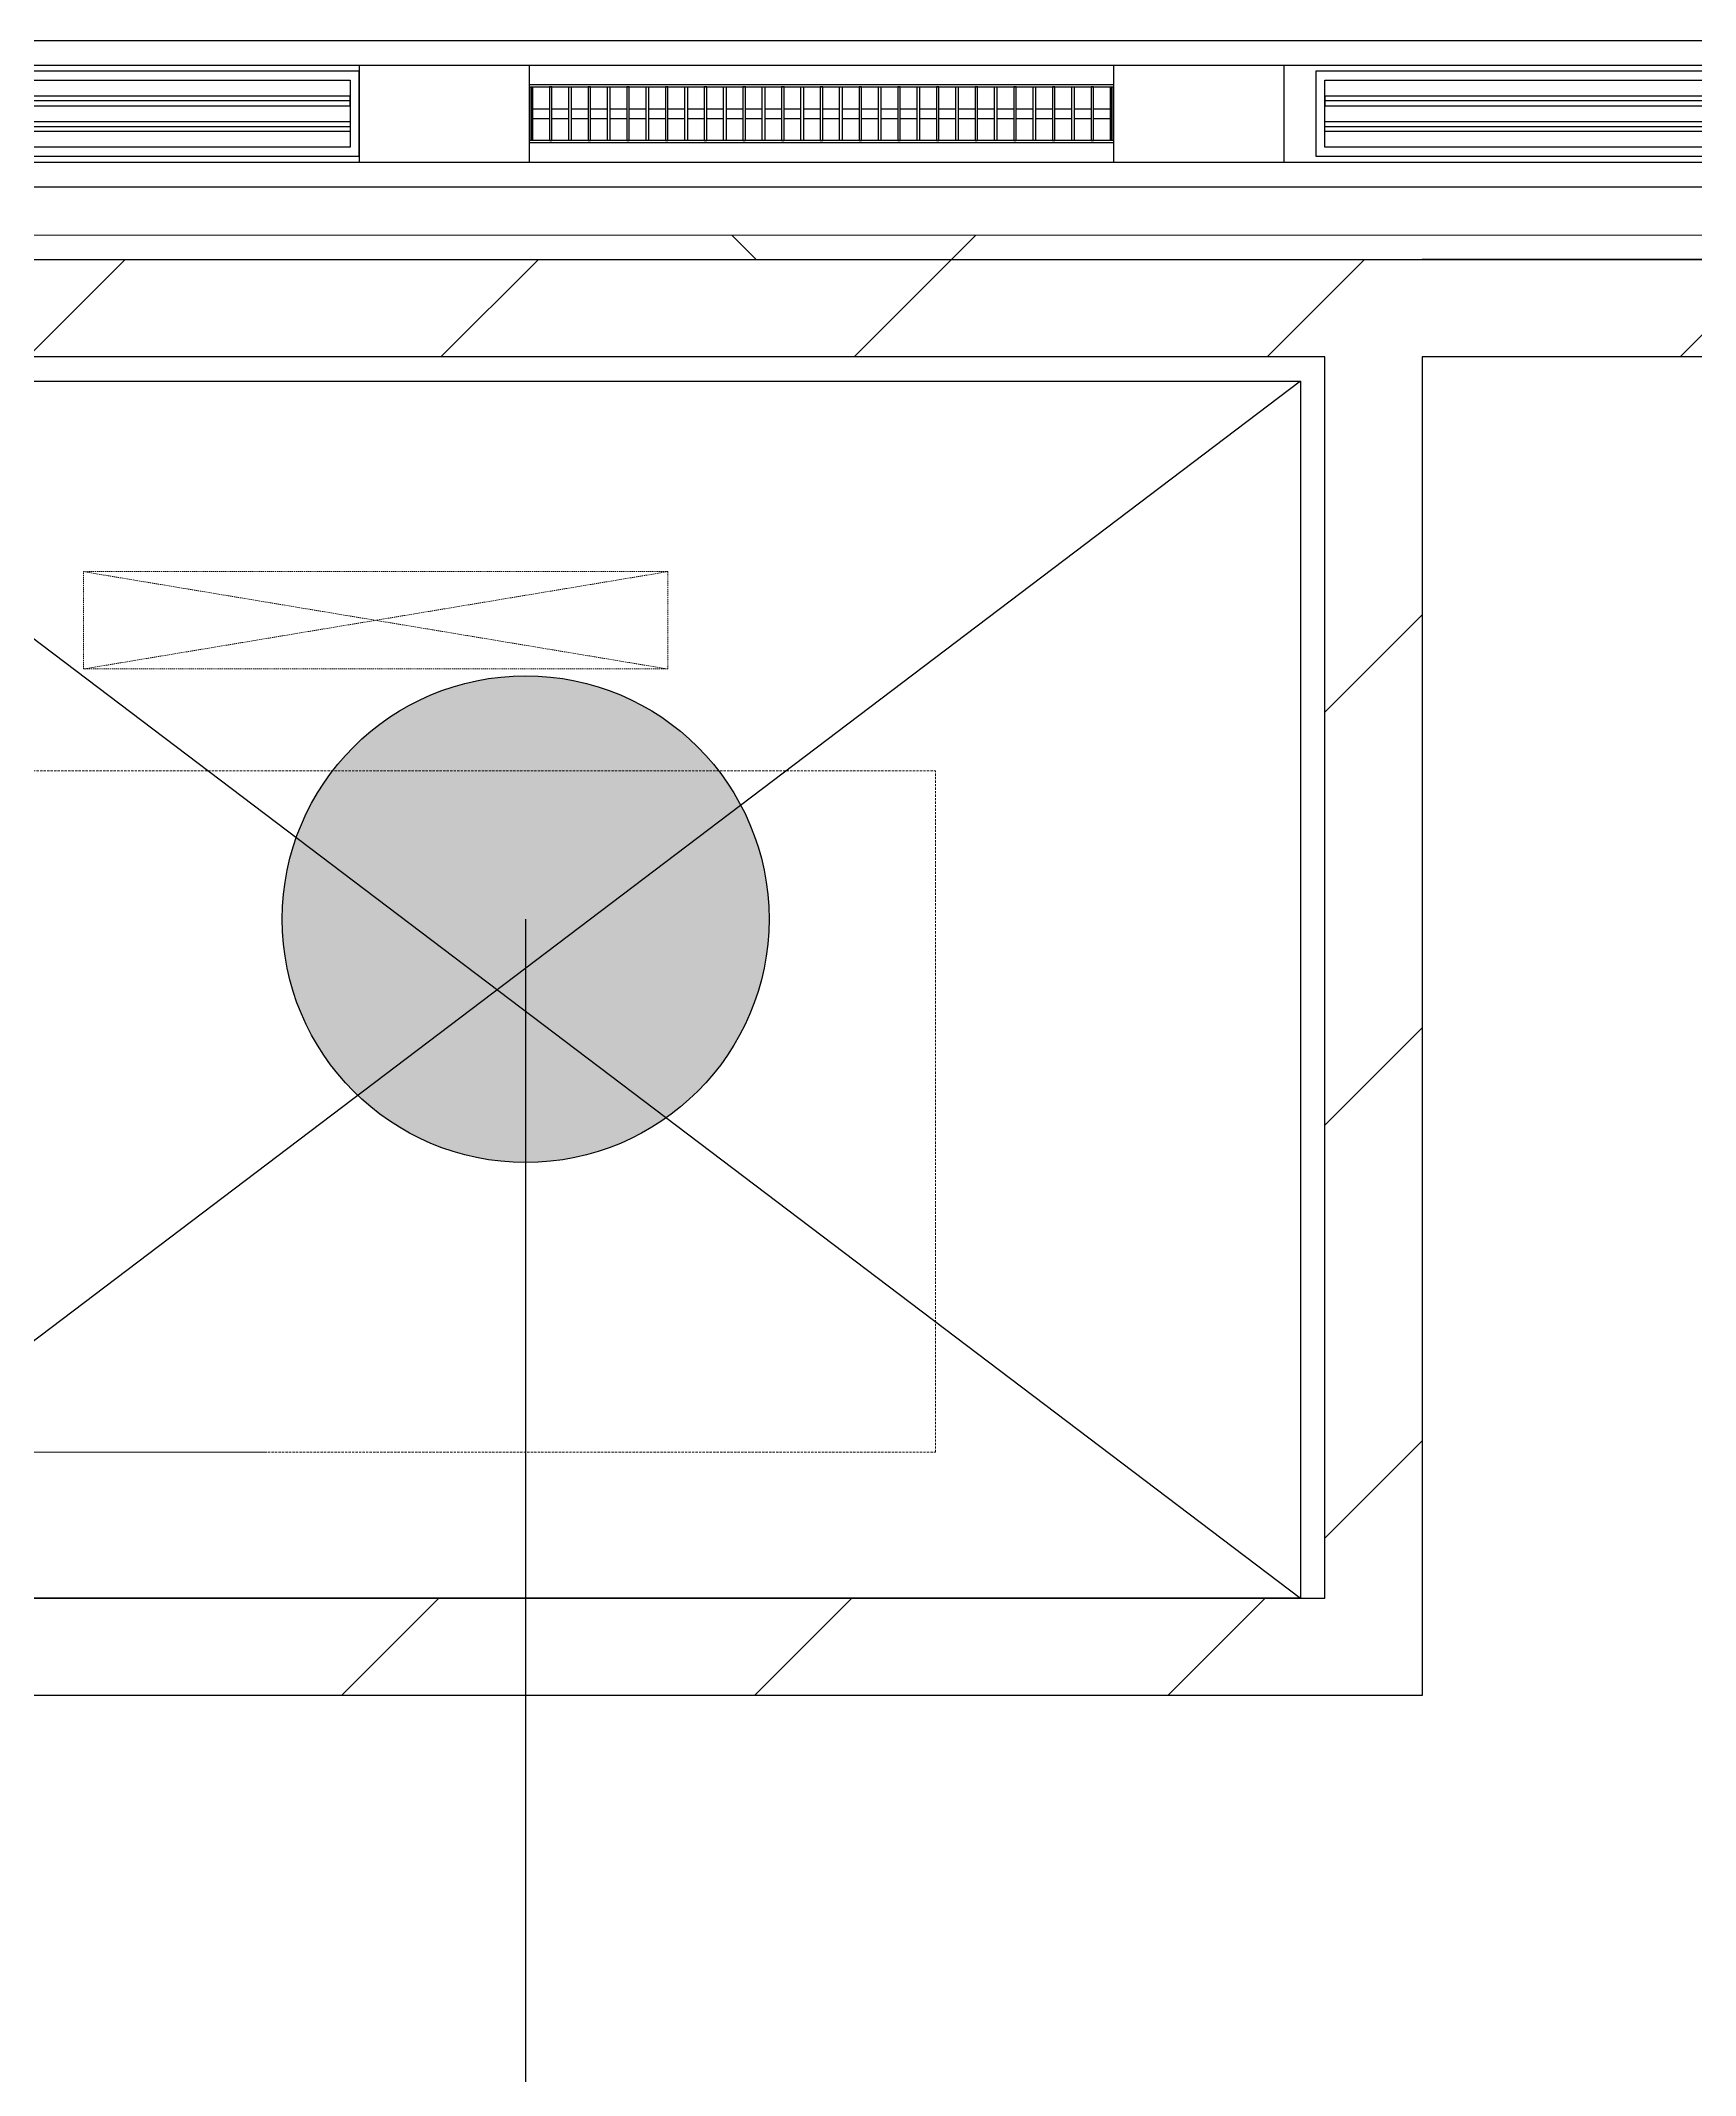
# Model space of a CAD drawing. Header units: millimetres. Extents: x -962357 to -591933, y -35273 to 59420.
# Drawn here: x -878833 to -875434, y -15195 to -11015 of the extents above; entities that cross this region are included whole.
import ezdxf
from ezdxf.enums import TextEntityAlignment as Align

# ---------------------------------------------------------------- set-up
doc = ezdxf.new("R2010")
doc.units = ezdxf.units.MM
for name, pattern in [('DPA_Hidden 500', [1.4, 0.8, -0.6]), ('Hidden', [7.2, 4.7, -2.5]), ('Overhead', [3.96875, 2.38125, -1.5875])]:
    doc.linetypes.add(name, pattern=pattern)
for name, color, linetype in [('000 - WIPEOUT', 250, 'Continuous'), ('001 - ASCESSORIES', 251, 'Continuous'), ('A04_TUBE SERIES', 2, 'Continuous'), ('A11_ALU.SOLID SHEET', 2, 'Continuous')]:
    doc.layers.add(name, color=color, linetype=linetype)
for name, color, linetype, lineweight in [('008 - LIGHTING', 1, 'Continuous', 9), ('_ _ A-DETL-OPENING', 1, 'Continuous', 25), ('A-DETL-GENF-HDLN', 2, 'Overhead', 9), ('A-GENM', 1, 'Continuous', 9), ('A-GENM-HDLN', 2, 'DPA_Hidden 500', 9), ('A-GLAZ-CURT', 2, 'Continuous', 9), ('A-ROOM-IDEN', 3, 'Continuous', 25), ('A-WALL', 5, 'Continuous', 9), ('A-WALL-FNSH', 2, 'Continuous', 9), ('A-WALL-PATT', 1, 'Continuous', 9)]:
    doc.layers.add(name, color=color, linetype=linetype, lineweight=lineweight)
pattern_1 = [(45, (2.4, 1), (-424.26407, 424.26407), [])]

# ---------------------------------------------------------------- blocks, each defined once
blk = doc.blocks.new('LIFT-OTIS - Lift - 1400x2300-For Station-11454546-4130-01 MULTI-PURPOSE LEVEL - REFLECTED CEILING PLAN')
at = {"layer": 'A-DETL-GENF-HDLN'}
for p, q in [((-1034, 2175), (-834, 2175)), ((-1034, 975), (-1034, 2175)), ((-1034, 2175), (-834, 975)), ((-1034, 975), (-834, 2175)), ((-834, 2175), (-834, 975)), ((-834, 975), (-1034, 975))]:
    blk.add_line(p, q, dxfattribs=at)
at = {"layer": 'A-GENM', "linetype": 'Hidden'}
for p, q in [((-625, 425), (-625, 2725)), ((775, 2725), (-625, 2725)), ((775, 425), (775, 2725)), ((-625, 425), (775, 425)), ((-1090, 360.3), (-440, 360.3)), ((-1090, 190.3), (-1090, 360.3)), ((790, 360.3), (690, 360.3)), ((790, 190.3), (790, 360.3)), ((-440, 290.3), (-440, 330.3)), ((-440, 330.3), (125, 330.3)), ((690, 330.3), (125, 330.3)), ((690, 290.3), (690, 330.3)), ((125, 290.3), (-440, 290.3)), ((-440, 220), (-440, 260.3)), ((-440, 260.3), (125, 260.3)), ((125, 290.3), (690, 290.3)), ((125, 260.3), (690, 260.3)), ((690, 260.3), (690, 220)), ((125, 220), (-440, 220)), ((690, 220), (125, 220)), ((-440, 190.3), (-1090, 190.3)), ((690, 190.3), (790, 190.3))]:
    blk.add_line(p, q, dxfattribs=at)
at = {"layer": 'A-GENM'}
for p, q in [((125, 330.3), (125, 290.3)), ((125, 260.3), (125, 220)), ((125, 220), (125, 260.3))]:
    blk.add_line(p, q, dxfattribs=at)
at = {"layer": 'A-GENM-HDLN'}
blk.add_line((775, 425), (775, 1350), dxfattribs=at)
blk = doc.blocks.new('PPLS-PP19_Custom Tile Pattern - Custom Tile Pattern-V70-4130-01 MULTI-PURPOSE LEVEL - REFLECTED CEILING PLAN')
at = {"layer": 'A-GLAZ-CURT'}
for p, q in [((-300, 0), (300, 0)), ((300, 0), (-300, 0)), ((-134.2, 0), (-140, 0)), ((230.1, 0), (300, 0)), ((-300, -50), (300, -50)), ((300, -50), (-300, -50))]:
    blk.add_line(p, q, dxfattribs=at)
at = {"layer": 'A-GLAZ-CURT', "flags": 128}
for points in [[(-300, 0), (-291.6, 0), (-283.3, 0), (-275.2, 0), (-267.3, 0), (-259.5, 0), (-251.8, 0), (-244.2, 0), (-236.7, 0), (-229.4, 0), (-222.1, 0), (-214.8, 0), (-207.7, 0), (-200.8, 0), (-194, 0), (-187.5, 0), (-181.4, 0)], [(-190.4, 0), (-196.4, 0), (-202.6, 0), (-209, 0), (-215.7, 0), (-222.6, 0), (-229.7, 0), (-237, 0), (-244.4, 0), (-252, 0), (-259.7, 0), (-267.5, 0), (-275.5, 0), (-283.6, 0), (-291.7, 0), (-300, 0)], [(-149.4, 0), (-141.8, 0), (-132.8, 0), (-126.1, 0)]]:
    blk.add_lwpolyline(points, dxfattribs=at)
at = {"layer": 'A-GLAZ-CURT'}
for points, knots in [([(-300, 0), (-284.7, 0), (-236.6, 0), (-176.1, 0), (-138.3, 0), (-124.9, 0)], [-5323.127839, -5323.127839, -5323.127839, -5323.127839, -4502.809032, -2700.551212, -1108.984966, -1108.984966, -1108.984966, -1108.984966]), ([(-159.2, 0), (-159.6, 0), (-163.4, 0), (-174, 0), (-185.6, 0), (-209.8, 0), (-232, 0), (-248.9, 0), (-253.5, 0), (-253.7, 0)], [-2257.973564, -2257.973564, -2257.973564, -2257.973564, -2237.412286, -2029.680487, -1755.085331, -1400.429864, -858.079193, -543.655514, -531.287897, -531.287897, -531.287897, -531.287897]), ([(-143.3, 0), (-144.7, 0), (-149.9, 0), (-162, 0), (-177.9, 0), (-199.5, 0), (-215.4, 0), (-225.5, 0), (-226.7, 0)], [-2390.191866, -2390.191866, -2390.191866, -2390.191866, -2308.929706, -2113.765672, -1763.376603, -1422.553702, -978.033455, -910.549282, -910.549282, -910.549282, -910.549282]), ([(-128, 0), (-130.6, 0), (-136.8, 0), (-144.4, 0), (-147.1, 0)], [-5691.037617, -5691.037617, -5691.037617, -5691.037617, -5508.838257, -5319.88299, -5319.88299, -5319.88299, -5319.88299]), ([(-65.9, 0), (-70.5, 0), (-83.9, 0), (-110.9, 0), (-128.7, 0), (-142.4, 0), (-143.6, 0)], [-7788.403577, -7788.403577, -7788.403577, -7788.403577, -7508.296369, -7004.680444, -6449.282163, -6393.465623, -6393.465623, -6393.465623, -6393.465623]), ([(-118.2, 0), (-119.4, 0), (-122.1, 0), (-125.4, 0), (-127, 0), (-127.4, 0)], [-164.249813, -164.249813, -164.249813, -164.249813, -98.539552, -24.539552, 0, 0, 0, 0]), ([(-126.5, 0), (-122.4, 0), (-108.7, 0), (-90.8, 0), (-77.2, 0), (-72.3, 0)], [-5231.017328, -5231.017328, -5231.017328, -5231.017328, -4994.692869, -4542.524482, -4234.633075, -4234.633075, -4234.633075, -4234.633075]), ([(-125.7, 0), (-125.3, 0), (-120.4, 0), (-107.3, 0), (-90.4, 0), (-75.3, 0), (-68.4, 0), (-65.1, 0), (-63.6, 0)], [-4082.700899, -4082.700899, -4082.700899, -4082.700899, -4054.690705, -3793.097032, -3402.597032, -3144.956779, -3050.982048, -2969.237017, -2969.237017, -2969.237017, -2969.237017]), ([(-114.9, 0), (-108, 0), (-98.7, 0), (-91.2, 0), (-90.5, 0)], [-6773.888853, -6773.888853, -6773.888853, -6773.888853, -6236.997189, -6184.855039, -6184.855039, -6184.855039, -6184.855039]), ([(-58.7, 0), (-59.6, 0), (-65.7, 0), (-81.2, 0), (-99.4, 0), (-111.4, 0), (-113.3, 0)], [-1113.463882, -1113.463882, -1113.463882, -1113.463882, -1060.00838, -740.068933, -229.489605, -123.718209, -123.718209, -123.718209, -123.718209]), ([(-39.2, 0), (-39.7, 0), (-45.3, 0), (-56.2, 0), (-75.6, 0), (-92, 0), (-103.2, 0), (-106.1, 0)], [-1826.829157, -1826.829157, -1826.829157, -1826.829157, -1792.521578, -1466.981642, -1208.454564, -789.402658, -608.943052, -608.943052, -608.943052, -608.943052]), ([(-96.4, 0), (-96.2, 0), (-90.9, 0), (-71.3, 0), (-42.5, 0), (-15.2, 0), (-3.8, 0), (-1, 0)], [-5115.12164, -5115.12164, -5115.12164, -5115.12164, -5103.229623, -4799.173296, -4065.652676, -3589.737505, -3410.081093, -3410.081093, -3410.081093, -3410.081093]), ([(-67.9, 0), (-73, 0), (-81.1, 0), (-89.2, 0), (-91.8, 0)], [-2627.997013, -2627.997013, -2627.997013, -2627.997013, -2193.204658, -1970.99776, -1970.99776, -1970.99776, -1970.99776]), ([(-79.5, 0), (-79.3, 0), (-74.9, 0), (-70.9, 0), (-67.4, 0)], [-1286.743147, -1286.743147, -1286.743147, -1286.743147, -1274.333717, -1073.56893, -1073.56893, -1073.56893, -1073.56893]), ([(-29, 0), (-34, 0), (-43.7, 0), (-55.8, 0), (-63.3, 0), (-65.5, 0)], [-2680.714891, -2680.714891, -2680.714891, -2680.714891, -2413.671296, -2161.752162, -2037.343317, -2037.343317, -2037.343317, -2037.343317]), ([(31.2, 0), (26, 0), (12, 0), (-16.9, 0), (-42.2, 0), (-56.4, 0), (-58.5, 0)], [-4496.803627, -4496.803627, -4496.803627, -4496.803627, -4222.080604, -3745.412743, -2981.410125, -2831.320802, -2831.320802, -2831.320802, -2831.320802]), ([(-49.8, 0), (-48.2, 0), (-45.4, 0), (-42.6, 0), (-41.8, 0)], [-4417.7536, -4417.7536, -4417.7536, -4417.7536, -4321.566175, -4270.495146, -4270.495146, -4270.495146, -4270.495146]), ([(71, 0), (70.7, 0), (65.3, 0), (53.5, 0), (37, 0), (24.1, 0), (12.8, 0), (-2.9, 0), (-20.6, 0), (-32.8, 0), (-42.4, 0), (-47, 0), (-47.8, 0)], [-2966.590051, -2966.590051, -2966.590051, -2966.590051, -2950.589685, -2634.532728, -2313.748533, -2106.613311, -1925.670641, -1617.263037, -1290.787923, -1039.307308, -819.71621, -773.893057, -773.893057, -773.893057, -773.893057]), ([(-45.9, 0), (-43, 0), (-37.8, 0), (-33.6, 0), (-32.3, 0)], [-3487.344885, -3487.344885, -3487.344885, -3487.344885, -3315.260113, -3238.248822, -3238.248822, -3238.248822, -3238.248822]), ([(-31.3, 0), (-28.4, 0), (-17, 0), (8.8, 0), (43.4, 0), (68.5, 0), (77.9, 0), (79.3, 0)], [-6062.162279, -6062.162279, -6062.162279, -6062.162279, -5862.463379, -5340.621928, -4573.028122, -4094.177415, -3998.447461, -3998.447461, -3998.447461, -3998.447461]), ([(2.8, 0), (-4.7, 0), (-14.7, 0), (-28.9, 0), (-31.3, 0)], [-9880.810509, -9880.810509, -9880.810509, -9880.810509, -9424.652049, -9299.586361, -9299.586361, -9299.586361, -9299.586361]), ([(-29, 0), (-28.7, 0), (-27.4, 0), (-24.5, 0), (-22.6, 0)], [-166.548282, -166.548282, -166.548282, -166.548282, -102.06493, 0, 0, 0, 0]), ([(-22.6, 0), (-20.3, 0), (-17, 0), (-12.7, 0), (-10.9, 0), (-9.9, 0)], [-56468.192263, -56468.192263, -56468.192263, -56468.192263, -56344.022017, -56303.229861, -56238.992205, -56238.992205, -56238.992205, -56238.992205]), ([(-21.2, 0), (-19.4, 0), (-11.8, 0), (-1.3, 0), (4.5, 0)], [-2989.152759, -2989.152759, -2989.152759, -2989.152759, -2864.387349, -2490.960632, -2490.960632, -2490.960632, -2490.960632]), ([(0.5, 0), (-2.2, 0), (-6.9, 0), (-11, 0), (-12.4, 0)], [-2679.34943, -2679.34943, -2679.34943, -2679.34943, -2518.50168, -2435.772209, -2435.772209, -2435.772209, -2435.772209]), ([(-3.4, 0), (-0.6, 0), (14, 0), (42.8, 0), (88.7, 0), (120.6, 0), (138.3, 0), (138.5, 0)], [-439.821474, -439.821474, -439.821474, -439.821474, -429.606584, -390.253598, -346.313304, -291.370682, -290.5735, -290.5735, -290.5735, -290.5735]), ([(3.4, 0), (4.6, 0), (8, 0), (16, 0), (22.5, 0), (24.5, 0)], [-211.182196, -211.182196, -211.182196, -211.182196, -206.416616, -198.214427, -187.717507, -187.717507, -187.717507, -187.717507]), ([(103.1, 0), (101.1, 0), (86.3, 0), (63.3, 0), (37, 0), (25.3, 0), (20.9, 0)], [-375.435014, -375.435014, -375.435014, -375.435014, -369.147452, -330.153101, -307.516438, -289.397823, -289.397823, -289.397823, -289.397823]), ([(21.5, 0), (22, 0), (24.6, 0), (31, 0), (39, 0), (48.3, 0), (52.8, 0), (53.9, 0)], [-1992.768506, -1992.768506, -1992.768506, -1992.768506, -1956.422387, -1818.904206, -1645.594513, -1443.202566, -1370.028348, -1370.028348, -1370.028348, -1370.028348]), ([(136.4, 0), (121.7, 0), (86.9, 0), (51.2, 0), (31.2, 0)], [-106.750556, -106.750556, -106.750556, -106.750556, -59.610984, 0, 0, 0, 0]), ([(36.3, 0), (37.8, 0), (46.7, 0), (52.8, 0), (56.3, 0)], [-314.598523, -314.598523, -314.598523, -314.598523, -305.899624, -292.458861, -292.458861, -292.458861, -292.458861]), ([(100.3, 0), (90.4, 0), (75.2, 0), (57.8, 0), (46.5, 0), (41.8, 0), (38.2, 0), (37.3, 0)], [-395.777283, -395.777283, -395.777283, -395.777283, -357.622665, -341.267687, -334.000314, -326.15566, -321.97841, -321.97841, -321.97841, -321.97841]), ([(39, 0), (43.3, 0), (54.4, 0), (67.2, 0), (73, 0)], [-4639.627446, -4639.627446, -4639.627446, -4639.627446, -4353.683244, -3976.823525, -3976.823525, -3976.823525, -3976.823525]), ([(96.7, 0), (97, 0), (100.3, 0), (109, 0), (120.8, 0), (139.9, 0), (160.9, 0), (176.3, 0), (182.7, 0)], [-2253.533331, -2253.533331, -2253.533331, -2253.533331, -2233.599744, -2052.234781, -1843.028543, -1530.39897, -1095.004608, -662.803921, -662.803921, -662.803921, -662.803921]), ([(131.4, 0), (132.9, 0), (139.5, 0), (148, 0), (152.6, 0)], [-625.910216, -625.910216, -625.910216, -625.910216, -618.981161, -603.66234, -603.66234, -603.66234, -603.66234]), ([(162.8, 0), (165.4, 0), (168.7, 0), (170.7, 0), (170.7, 0)], [-111.264224, -111.264224, -111.264224, -111.264224, -56.742688, -55.632112, -55.632112, -55.632112, -55.632112]), ([(300, 0), (286.5, 0), (254.2, 0), (207.1, 0), (179.8, 0), (166.2, 0), (164.9, 0)], [-285.253232, -285.253232, -285.253232, -285.253232, -244.693688, -187.987675, -143.776725, -138.771843, -138.771843, -138.771843, -138.771843]), ([(171.5, 0), (176.5, 0), (188.6, 0), (194.3, 0), (195.7, 0)], [-7971.819559, -7971.819559, -7971.819559, -7971.819559, -7784.112253, -7707.76565, -7707.76565, -7707.76565, -7707.76565]), ([(185.8, 0), (186.9, 0), (192.6, 0), (208.8, 0), (219.4, 0), (230.1, 0)], [-46.257281, -46.257281, -46.257281, -46.257281, -41.623857, -24.459831, 0, 0, 0, 0]), ([(219.8, 0), (225.3, 0), (244.4, 0), (264.9, 0), (276, 0), (279, 0)], [-6915.603924, -6915.603924, -6915.603924, -6915.603924, -6582.165592, -6068.460911, -5859.388289, -5859.388289, -5859.388289, -5859.388289]), ([(286.1, 0), (286.6, 0), (288.3, 0), (293.6, 0), (297.8, 0), (300, 0)], [-4011.010929, -4011.010929, -4011.010929, -4011.010929, -3959.664717, -3862.421465, -3746.95702, -3746.95702, -3746.95702, -3746.95702])]:
    blk.add_open_spline(points, degree=3, knots=knots, dxfattribs=at)
for points in [[(-122.9, 0), (-125.3, 0), (-129.6, 0), (-133.8, 0)], [(-108.5, 0), (-104.3, 0), (-99.2, 0), (-91.5, 0)], [(67.8, 0), (71.7, 0), (75.7, 0), (79.6, 0)]]:
    blk.add_open_spline(points, degree=3, dxfattribs=at)
blk = doc.blocks.new('PPLS-PP19_Custom Tile Pattern - Custom Tile Pattern-V82-4130-01 MULTI-PURPOSE LEVEL - REFLECTED CEILING PLAN')
at = {"layer": 'A-GLAZ-CURT'}
for p, q in [((-300, 0), (300, 0)), ((300, 0), (-300, 0)), ((-134.2, 0), (-140, 0)), ((230.1, 0), (300, 0)), ((-300, -50), (300, -50)), ((300, -50), (-300, -50))]:
    blk.add_line(p, q, dxfattribs=at)
at = {"layer": 'A-GLAZ-CURT', "flags": 128}
for points in [[(-300, 0), (-291.6, 0), (-283.3, 0), (-275.2, 0), (-267.3, 0), (-259.5, 0), (-251.8, 0), (-244.2, 0), (-236.7, 0), (-229.4, 0), (-222.1, 0), (-214.8, 0), (-207.7, 0), (-200.8, 0), (-194, 0), (-187.5, 0), (-181.4, 0)], [(-190.4, 0), (-196.4, 0), (-202.6, 0), (-209, 0), (-215.7, 0), (-222.6, 0), (-229.7, 0), (-237, 0), (-244.4, 0), (-252, 0), (-259.7, 0), (-267.5, 0), (-275.5, 0), (-283.6, 0), (-291.7, 0), (-300, 0)], [(-149.4, 0), (-141.8, 0), (-132.8, 0), (-126.1, 0)]]:
    blk.add_lwpolyline(points, dxfattribs=at)
at = {"layer": 'A-GLAZ-CURT'}
for points, knots in [([(-300, 0), (-284.7, 0), (-236.6, 0), (-176.1, 0), (-138.3, 0), (-124.9, 0)], [-5323.127839, -5323.127839, -5323.127839, -5323.127839, -4502.809032, -2700.551212, -1108.984966, -1108.984966, -1108.984966, -1108.984966]), ([(-159.2, 0), (-159.6, 0), (-163.4, 0), (-174, 0), (-185.6, 0), (-209.8, 0), (-232, 0), (-248.9, 0), (-253.5, 0), (-253.7, 0)], [-2257.973564, -2257.973564, -2257.973564, -2257.973564, -2237.412286, -2029.680487, -1755.085331, -1400.429864, -858.079193, -543.655514, -531.287897, -531.287897, -531.287897, -531.287897]), ([(-143.3, 0), (-144.7, 0), (-149.9, 0), (-162, 0), (-177.9, 0), (-199.5, 0), (-215.4, 0), (-225.5, 0), (-226.7, 0)], [-2390.191866, -2390.191866, -2390.191866, -2390.191866, -2308.929706, -2113.765672, -1763.376603, -1422.553702, -978.033455, -910.549282, -910.549282, -910.549282, -910.549282]), ([(-128, 0), (-130.6, 0), (-136.8, 0), (-144.4, 0), (-147.1, 0)], [-5691.037617, -5691.037617, -5691.037617, -5691.037617, -5508.838257, -5319.88299, -5319.88299, -5319.88299, -5319.88299]), ([(-65.9, 0), (-70.5, 0), (-83.9, 0), (-110.9, 0), (-128.7, 0), (-142.4, 0), (-143.6, 0)], [-7788.403577, -7788.403577, -7788.403577, -7788.403577, -7508.296369, -7004.680444, -6449.282163, -6393.465623, -6393.465623, -6393.465623, -6393.465623]), ([(-118.2, 0), (-119.4, 0), (-122.1, 0), (-125.4, 0), (-127, 0), (-127.4, 0)], [-164.249813, -164.249813, -164.249813, -164.249813, -98.539552, -24.539552, 0, 0, 0, 0]), ([(-126.5, 0), (-122.4, 0), (-108.7, 0), (-90.8, 0), (-77.2, 0), (-72.3, 0)], [-5231.017328, -5231.017328, -5231.017328, -5231.017328, -4994.692869, -4542.524482, -4234.633075, -4234.633075, -4234.633075, -4234.633075]), ([(-125.7, 0), (-125.3, 0), (-120.4, 0), (-107.3, 0), (-90.4, 0), (-75.3, 0), (-68.4, 0), (-65.1, 0), (-63.6, 0)], [-4082.700899, -4082.700899, -4082.700899, -4082.700899, -4054.690705, -3793.097032, -3402.597032, -3144.956779, -3050.982048, -2969.237017, -2969.237017, -2969.237017, -2969.237017]), ([(-114.9, 0), (-108, 0), (-98.7, 0), (-91.2, 0), (-90.5, 0)], [-6773.888853, -6773.888853, -6773.888853, -6773.888853, -6236.997189, -6184.855039, -6184.855039, -6184.855039, -6184.855039]), ([(-58.7, 0), (-59.6, 0), (-65.7, 0), (-81.2, 0), (-99.4, 0), (-111.4, 0), (-113.3, 0)], [-1113.463882, -1113.463882, -1113.463882, -1113.463882, -1060.00838, -740.068933, -229.489605, -123.718209, -123.718209, -123.718209, -123.718209]), ([(-39.2, 0), (-39.7, 0), (-45.3, 0), (-56.2, 0), (-75.6, 0), (-92, 0), (-103.2, 0), (-106.1, 0)], [-1826.829157, -1826.829157, -1826.829157, -1826.829157, -1792.521578, -1466.981642, -1208.454564, -789.402658, -608.943052, -608.943052, -608.943052, -608.943052]), ([(-96.4, 0), (-96.2, 0), (-90.9, 0), (-71.3, 0), (-42.5, 0), (-15.2, 0), (-3.8, 0), (-1, 0)], [-5115.12164, -5115.12164, -5115.12164, -5115.12164, -5103.229623, -4799.173296, -4065.652676, -3589.737505, -3410.081093, -3410.081093, -3410.081093, -3410.081093]), ([(-67.9, 0), (-73, 0), (-81.1, 0), (-89.2, 0), (-91.8, 0)], [-2627.997013, -2627.997013, -2627.997013, -2627.997013, -2193.204658, -1970.99776, -1970.99776, -1970.99776, -1970.99776]), ([(-79.5, 0), (-79.3, 0), (-74.9, 0), (-70.9, 0), (-67.4, 0)], [-1286.743147, -1286.743147, -1286.743147, -1286.743147, -1274.333717, -1073.56893, -1073.56893, -1073.56893, -1073.56893]), ([(-29, 0), (-34, 0), (-43.7, 0), (-55.8, 0), (-63.3, 0), (-65.5, 0)], [-2680.714891, -2680.714891, -2680.714891, -2680.714891, -2413.671296, -2161.752162, -2037.343317, -2037.343317, -2037.343317, -2037.343317]), ([(31.2, 0), (26, 0), (12, 0), (-16.9, 0), (-42.2, 0), (-56.4, 0), (-58.5, 0)], [-4496.803627, -4496.803627, -4496.803627, -4496.803627, -4222.080604, -3745.412743, -2981.410125, -2831.320802, -2831.320802, -2831.320802, -2831.320802]), ([(-49.8, 0), (-48.2, 0), (-45.4, 0), (-42.6, 0), (-41.8, 0)], [-4417.7536, -4417.7536, -4417.7536, -4417.7536, -4321.566175, -4270.495146, -4270.495146, -4270.495146, -4270.495146]), ([(71, 0), (70.7, 0), (65.3, 0), (53.5, 0), (37, 0), (24.1, 0), (12.8, 0), (-2.9, 0), (-20.6, 0), (-32.8, 0), (-42.4, 0), (-47, 0), (-47.8, 0)], [-2966.590051, -2966.590051, -2966.590051, -2966.590051, -2950.589685, -2634.532728, -2313.748533, -2106.613311, -1925.670641, -1617.263037, -1290.787923, -1039.307308, -819.71621, -773.893057, -773.893057, -773.893057, -773.893057]), ([(-45.9, 0), (-43, 0), (-37.8, 0), (-33.6, 0), (-32.3, 0)], [-3487.344885, -3487.344885, -3487.344885, -3487.344885, -3315.260113, -3238.248822, -3238.248822, -3238.248822, -3238.248822]), ([(-31.3, 0), (-28.4, 0), (-17, 0), (8.8, 0), (43.4, 0), (68.5, 0), (77.9, 0), (79.3, 0)], [-6062.162279, -6062.162279, -6062.162279, -6062.162279, -5862.463379, -5340.621928, -4573.028122, -4094.177415, -3998.447461, -3998.447461, -3998.447461, -3998.447461]), ([(2.8, 0), (-4.7, 0), (-14.7, 0), (-28.9, 0), (-31.3, 0)], [-9880.810509, -9880.810509, -9880.810509, -9880.810509, -9424.652049, -9299.586361, -9299.586361, -9299.586361, -9299.586361]), ([(-29, 0), (-28.7, 0), (-27.4, 0), (-24.5, 0), (-22.6, 0)], [-166.548282, -166.548282, -166.548282, -166.548282, -102.06493, 0, 0, 0, 0]), ([(-22.6, 0), (-20.3, 0), (-17, 0), (-12.7, 0), (-10.9, 0), (-9.9, 0)], [-56468.192263, -56468.192263, -56468.192263, -56468.192263, -56344.022017, -56303.229861, -56238.992205, -56238.992205, -56238.992205, -56238.992205]), ([(-21.2, 0), (-19.4, 0), (-11.8, 0), (-1.3, 0), (4.5, 0)], [-2989.152759, -2989.152759, -2989.152759, -2989.152759, -2864.387349, -2490.960632, -2490.960632, -2490.960632, -2490.960632]), ([(0.5, 0), (-2.2, 0), (-6.9, 0), (-11, 0), (-12.4, 0)], [-2679.34943, -2679.34943, -2679.34943, -2679.34943, -2518.50168, -2435.772209, -2435.772209, -2435.772209, -2435.772209]), ([(-3.4, 0), (-0.6, 0), (14, 0), (42.8, 0), (88.7, 0), (120.6, 0), (138.3, 0), (138.5, 0)], [-439.821474, -439.821474, -439.821474, -439.821474, -429.606584, -390.253598, -346.313304, -291.370682, -290.5735, -290.5735, -290.5735, -290.5735]), ([(3.4, 0), (4.6, 0), (8, 0), (16, 0), (22.5, 0), (24.5, 0)], [-211.182196, -211.182196, -211.182196, -211.182196, -206.416616, -198.214427, -187.717507, -187.717507, -187.717507, -187.717507]), ([(103.1, 0), (101.1, 0), (86.3, 0), (63.3, 0), (37, 0), (25.3, 0), (20.9, 0)], [-375.435014, -375.435014, -375.435014, -375.435014, -369.147452, -330.153101, -307.516438, -289.397823, -289.397823, -289.397823, -289.397823]), ([(21.5, 0), (22, 0), (24.6, 0), (31, 0), (39, 0), (48.3, 0), (52.8, 0), (53.9, 0)], [-1992.768506, -1992.768506, -1992.768506, -1992.768506, -1956.422387, -1818.904206, -1645.594513, -1443.202566, -1370.028348, -1370.028348, -1370.028348, -1370.028348]), ([(136.4, 0), (121.7, 0), (86.9, 0), (51.2, 0), (31.2, 0)], [-106.750556, -106.750556, -106.750556, -106.750556, -59.610984, 0, 0, 0, 0]), ([(36.3, 0), (37.8, 0), (46.7, 0), (52.8, 0), (56.3, 0)], [-314.598523, -314.598523, -314.598523, -314.598523, -305.899624, -292.458861, -292.458861, -292.458861, -292.458861]), ([(100.3, 0), (90.4, 0), (75.2, 0), (57.8, 0), (46.5, 0), (41.8, 0), (38.2, 0), (37.3, 0)], [-395.777283, -395.777283, -395.777283, -395.777283, -357.622665, -341.267687, -334.000314, -326.15566, -321.97841, -321.97841, -321.97841, -321.97841]), ([(39, 0), (43.3, 0), (54.4, 0), (67.2, 0), (73, 0)], [-4639.627446, -4639.627446, -4639.627446, -4639.627446, -4353.683244, -3976.823525, -3976.823525, -3976.823525, -3976.823525]), ([(96.7, 0), (97, 0), (100.3, 0), (109, 0), (120.8, 0), (139.9, 0), (160.9, 0), (176.3, 0), (182.7, 0)], [-2253.533331, -2253.533331, -2253.533331, -2253.533331, -2233.599744, -2052.234781, -1843.028543, -1530.39897, -1095.004608, -662.803921, -662.803921, -662.803921, -662.803921]), ([(131.4, 0), (132.9, 0), (139.5, 0), (148, 0), (152.6, 0)], [-625.910216, -625.910216, -625.910216, -625.910216, -618.981161, -603.66234, -603.66234, -603.66234, -603.66234]), ([(162.8, 0), (165.4, 0), (168.7, 0), (170.7, 0), (170.7, 0)], [-111.264224, -111.264224, -111.264224, -111.264224, -56.742688, -55.632112, -55.632112, -55.632112, -55.632112]), ([(238.4, 0), (226.8, 0), (201.6, 0), (179.8, 0), (166.2, 0), (164.9, 0)], [-223.321528, -223.321528, -223.321528, -223.321528, -187.987675, -143.776725, -138.771843, -138.771843, -138.771843, -138.771843]), ([(171.5, 0), (176.5, 0), (188.6, 0), (194.3, 0), (195.7, 0)], [-7971.819559, -7971.819559, -7971.819559, -7971.819559, -7784.112253, -7707.76565, -7707.76565, -7707.76565, -7707.76565]), ([(185.8, 0), (186.9, 0), (192.6, 0), (208.8, 0), (219.4, 0), (230.1, 0)], [-46.257281, -46.257281, -46.257281, -46.257281, -41.623857, -24.459831, 0, 0, 0, 0]), ([(300, 0), (286.5, 0), (266, 0), (245.5, 0), (238.6, 0)], [-285.253232, -285.253232, -285.253232, -285.253232, -244.693688, -223.576857, -223.576857, -223.576857, -223.576857]), ([(243.9, 0), (253.3, 0), (265.9, 0), (276, 0), (279, 0)], [-6519.523061, -6519.523061, -6519.523061, -6519.523061, -6068.460911, -5859.388289, -5859.388289, -5859.388289, -5859.388289]), ([(286.1, 0), (286.6, 0), (288.3, 0), (293.6, 0), (297.8, 0), (300, 0)], [-4011.010929, -4011.010929, -4011.010929, -4011.010929, -3959.664717, -3862.421465, -3746.95702, -3746.95702, -3746.95702, -3746.95702])]:
    blk.add_open_spline(points, degree=3, knots=knots, dxfattribs=at)
for points in [[(-122.9, 0), (-125.3, 0), (-129.6, 0), (-133.8, 0)], [(-108.5, 0), (-104.3, 0), (-99.2, 0), (-91.5, 0)], [(67.8, 0), (71.7, 0), (75.7, 0), (79.6, 0)], [(219.8, 0), (224.2, 0), (229.8, 0), (235.5, 0)]]:
    blk.add_open_spline(points, degree=3, dxfattribs=at)
blk = doc.blocks.new('*U612')
at = {"layer": 'A-GLAZ-CURT'}
for name, p in [('PPLS-PP19_Custom Tile Pattern - Custom Tile Pattern-V70-4130-01 MULTI-PURPOSE LEVEL - REFLECTED CEILING PLAN', (-133800, -14994.8)), ('PPLS-PP19_Custom Tile Pattern - Custom Tile Pattern-V70-4130-01 MULTI-PURPOSE LEVEL - REFLECTED CEILING PLAN', (-133200, -14994.8)), ('PPLS-PP19_Custom Tile Pattern - Custom Tile Pattern-V82-4130-01 MULTI-PURPOSE LEVEL - REFLECTED CEILING PLAN', (-132600, -14994.8)), ('PPLS-PP19_Custom Tile Pattern - Custom Tile Pattern-V70-4130-01 MULTI-PURPOSE LEVEL - REFLECTED CEILING PLAN', (-132000, -14994.8)), ('PPLS-PP19_Custom Tile Pattern - Custom Tile Pattern-V70-4130-01 MULTI-PURPOSE LEVEL - REFLECTED CEILING PLAN', (-131400, -14994.8)), ('PPLS-PP19_Custom Tile Pattern - Custom Tile Pattern-V70-4130-01 MULTI-PURPOSE LEVEL - REFLECTED CEILING PLAN', (-130800, -14994.8))]:
    blk.add_blockref(name, p, dxfattribs=at)
blk = doc.blocks.new('*U585')
blk.add_wipeout([(-25, 0), (25, 0), (25, 20718), (-25, 20718)]).dxf.layer = '000 - WIPEOUT'
at = {"layer": 'A04_TUBE SERIES', "color": 0}
blk.add_lwpolyline([(-25, 0), (25, 0), (25, 20718), (-25, 20718)], close=True, dxfattribs=at)
at = {"layer": 'Defpoints', "color": 250, "flags": 1}
blk.add_attdef('EXTR.OVL-LENGTH_', (-33.1, -9), '', height=5, dxfattribs=at)
blk = doc.blocks.new('*U584')
blk.add_wipeout([(-25, 0), (25, 0), (25, 20718), (-25, 20718)]).dxf.layer = '000 - WIPEOUT'
at = {"layer": 'A04_TUBE SERIES', "color": 0}
blk.add_lwpolyline([(-25, 0), (25, 0), (25, 20718), (-25, 20718)], close=True, dxfattribs=at)
at = {"layer": 'Defpoints', "color": 250, "flags": 1}
blk.add_attdef('EXTR.OVL-LENGTH_', (-33.1, -9), '', height=5, dxfattribs=at)
blk = doc.blocks.new('*U570')
at = {"color": 1}
blk.add_wipeout([(600, -60), (-600, -60), (-600, 60), (600, 60)], dxfattribs=at).dxf.layer = '000 - WIPEOUT'
at = {"layer": '001 - ASCESSORIES', "color": 0}
blk.add_lwpolyline([(600, -60), (-600, -60), (-600, 60), (600, 60)], close=True, dxfattribs=at)
at = {"layer": '001 - ASCESSORIES'}
for points in [[(-593.5, -55), (-598.5, -55), (-598.5, 55), (-593.5, 55)], [(595, -55), (-595, -55), (-595, 55), (595, 55)], [(-558.8, -55), (-553.8, -55), (-553.8, 55), (-558.8, 55)], [(-514, -55), (-519, -55), (-519, 55), (-514, 55)], [(-479.3, -55), (-474.3, -55), (-474.3, 55), (-479.3, 55)], [(-434.6, -55), (-439.6, -55), (-439.6, 55), (-434.6, 55)], [(-399.8, -55), (-394.8, -55), (-394.8, 55), (-399.8, 55)], [(-355.1, -55), (-360.1, -55), (-360.1, 55), (-355.1, 55)], [(-320.4, -55), (-315.4, -55), (-315.4, 55), (-320.4, 55)], [(-275.6, -55), (-280.6, -55), (-280.6, 55), (-275.6, 55)], [(-240.9, -55), (-235.9, -55), (-235.9, 55), (-240.9, 55)], [(-196.2, -55), (-201.2, -55), (-201.2, 55), (-196.2, 55)], [(-161.4, -55), (-156.4, -55), (-156.4, 55), (-161.4, 55)], [(-116.7, -55), (-121.7, -55), (-121.7, 55), (-116.7, 55)], [(-82, -55), (-77, -55), (-77, 55), (-82, 55)], [(-37.2, -55), (-42.2, -55), (-42.2, 55), (-37.2, 55)], [(-2.5, -55), (2.5, -55), (2.5, 55), (-2.5, 55)], [(42.2, -55), (37.2, -55), (37.2, 55), (42.2, 55)], [(77, -55), (82, -55), (82, 55), (77, 55)], [(121.7, -55), (116.7, -55), (116.7, 55), (121.7, 55)], [(156.4, -55), (161.4, -55), (161.4, 55), (156.4, 55)], [(201.2, -55), (196.2, -55), (196.2, 55), (201.2, 55)], [(235.9, -55), (240.9, -55), (240.9, 55), (235.9, 55)], [(280.6, -55), (275.6, -55), (275.6, 55), (280.6, 55)], [(315.4, -55), (320.4, -55), (320.4, 55), (315.4, 55)], [(360.1, -55), (355.1, -55), (355.1, 55), (360.1, 55)], [(394.8, -55), (399.8, -55), (399.8, 55), (394.8, 55)], [(439.6, -55), (434.6, -55), (434.6, 55), (439.6, 55)], [(474.3, -55), (479.3, -55), (479.3, 55), (474.3, 55)], [(519, -55), (514, -55), (514, 55), (519, 55)], [(553.8, -55), (558.8, -55), (558.8, 55), (553.8, 55)], [(598.5, -55), (593.5, -55), (593.5, 55), (598.5, 55)]]:
    blk.add_lwpolyline(points, close=True, dxfattribs=at)
for points in [[(-593.5, 10), (-558.8, 10)], [(-553.8, 10), (-519, 10)], [(-514, 10), (-479.3, 10)], [(-474.3, 10), (-439.6, 10)], [(-434.6, 10), (-399.8, 10)], [(-394.8, 10), (-360.1, 10)], [(-355.1, 10), (-320.4, 10)], [(-315.4, 10), (-280.6, 10)], [(-275.6, 10), (-240.9, 10)], [(-235.9, 10), (-201.2, 10)], [(-196.2, 10), (-161.4, 10)], [(-156.4, 10), (-121.7, 10)], [(-116.7, 10), (-82, 10)], [(-77, 10), (-42.2, 10)], [(-37.2, 10), (-2.5, 10)], [(2.5, 10), (37.2, 10)], [(42.2, 10), (77, 10)], [(82, 10), (116.7, 10)], [(121.7, 10), (156.4, 10)], [(161.4, 10), (196.2, 10)], [(201.2, 10), (235.9, 10)], [(240.9, 10), (275.6, 10)], [(280.6, 10), (315.4, 10)], [(320.4, 10), (355.1, 10)], [(360.1, 10), (394.8, 10)], [(399.8, 10), (434.6, 10)], [(439.6, 10), (474.3, 10)], [(479.3, 10), (514, 10)], [(519, 10), (553.8, 10)], [(558.8, 10), (593.5, 10)], [(-593.5, -10), (-558.8, -10)], [(-553.8, -10), (-519, -10)], [(-514, -10), (-479.3, -10)], [(-474.3, -10), (-439.6, -10)], [(-434.6, -10), (-399.8, -10)], [(-394.8, -10), (-360.1, -10)], [(-355.1, -10), (-320.4, -10)], [(-315.4, -10), (-280.6, -10)], [(-275.6, -10), (-240.9, -10)], [(-235.9, -10), (-201.2, -10)], [(-196.2, -10), (-161.4, -10)], [(-156.4, -10), (-121.7, -10)], [(-116.7, -10), (-82, -10)], [(-77, -10), (-42.2, -10)], [(-37.2, -10), (-2.5, -10)], [(2.5, -10), (37.2, -10)], [(42.2, -10), (77, -10)], [(82, -10), (116.7, -10)], [(121.7, -10), (156.4, -10)], [(161.4, -10), (196.2, -10)], [(201.2, -10), (235.9, -10)], [(240.9, -10), (275.6, -10)], [(280.6, -10), (315.4, -10)], [(320.4, -10), (355.1, -10)], [(360.1, -10), (394.8, -10)], [(399.8, -10), (434.6, -10)], [(439.6, -10), (474.3, -10)], [(479.3, -10), (514, -10)], [(519, -10), (553.8, -10)], [(558.8, -10), (593.5, -10)]]:
    blk.add_lwpolyline(points, dxfattribs=at)
blk = doc.blocks.new('*U742')
blk.add_point((0, 0))
at = {"layer": 'Defpoints', "color": 250}
blk.add_text('AL.SHEET-HAT-TYPE-C', height=7, rotation=270, dxfattribs=at).set_placement((15, 0), align=Align.BOTTOM_CENTER)
blk.add_wipeout([(0, -100), (350, -100), (350, 100), (0, 100)]).dxf.layer = '000 - WIPEOUT'
at = {"layer": 'A11_ALU.SOLID SHEET', "color": 0}
blk.add_lwpolyline([(0, -100), (350, -100), (350, 100), (0, 100)], close=True, dxfattribs=at)
blk = doc.blocks.new('*U526')
at = {"layer": '001 - ASCESSORIES', "color": 0, "linetype": 'ByBlock'}
blk.add_lwpolyline([(800, 87.5), (-800, 87.5), (-800, -87.5), (800, -87.5)], close=True, dxfattribs=at)
at = {"layer": '001 - ASCESSORIES', "linetype": 'ByBlock'}
for points in [[(-781.5, 69), (781.5, 69), (781.5, -69), (-781.5, -69)], [(781.5, 36.3), (-781.5, 36.3), (-781.5, 16.3), (781.5, 16.3)], [(-781.5, -16.3), (781.5, -16.3), (781.5, -36.3), (-781.5, -36.3)]]:
    blk.add_lwpolyline(points, close=True, dxfattribs=at)
for points in [[(781.5, 26.3), (-781.5, 26.3)], [(-781.5, -26.3), (781.5, -26.3)]]:
    blk.add_lwpolyline(points, dxfattribs=at)
blk = doc.blocks.new('*U853')
at = {"layer": '008 - LIGHTING'}
blk.add_blockref('*U526', (-130734, -14745), dxfattribs=at)
at = {"layer": 'A11_ALU.SOLID SHEET', "color": 1}
for p in [(-133499, -14745), (-131949, -14745)]:
    blk.add_blockref('*U742', p, dxfattribs=at)
at = {"layer": '008 - LIGHTING'}
for name, p in [('*U526', (-134299, -14745)), ('*U570', (-132549, -14745))]:
    blk.add_blockref(name, p, dxfattribs=at)
at = {"layer": 'A04_TUBE SERIES', "linetype": 'ByBlock', "rotation": 270}
for name, p in [('*U584', (-145688, -14620)), ('*U585', (-145688, -14870))]:
    blk.add_blockref(name, p, dxfattribs=at)

msp = doc.modelspace()

# ---------------------------------------------------------------- hatches: boundary and pattern name
at = {"layer": 'A-WALL-PATT'}
h = msp.add_hatch(dxfattribs=at)
h.set_pattern_fill('FP_2', color=256, style=0, pattern_type=2)
h.set_pattern_definition(pattern_1)
h.paths.add_polyline_path([(-876195, -14414.8), (-876195, -14214.8), (-879745, -14214.8), (-879745, -14414.8), (-877041.6, -14414.8)])

# ---------------------------------------------------------------- linework, layer by layer
at = {"layer": '_ _ A-DETL-OPENING'}
msp.add_line((-876245, -14214.8), (-879545, -14214.8), dxfattribs=at)
at = {"layer": 'A-WALL', "color": 7, "lineweight": 25}
for p, q in [((-879595, -14214.8), (-876195, -14214.8)), ((-876195, -14414.8), (-879745, -14414.8)), ((-875995, -14414.8), (-876195, -14414.8))]:
    msp.add_line(p, q, dxfattribs=at)

# ---------------------------------------------------------------- block references
msp.add_blockref('*U853', (-744680, 3580))

# ---------------------------------------------------------------- next in the draw order: hatches: boundary and pattern name
at = {"layer": 'A-ROOM-IDEN'}
h = msp.add_hatch(color=256, dxfattribs=at)
edge = h.paths.add_edge_path()
edge.add_arc((-877836.8, -12819.7), 500, 0, 360)
at = {"layer": 'A-WALL-PATT'}
h = msp.add_hatch(dxfattribs=at)
h.set_pattern_fill('FP_3', color=256, style=0, pattern_type=2)
h.set_pattern_definition([(45, (2.4, 1), (-1060.6602, 1060.6602), []), (135, (2.4, 1), (-1060.6602, -1060.6602), [])])
h.paths.add_polyline_path([(-875995, -11464.8), (-874314.2, -11464.8), (-874426.1, -11414.8), (-879820, -11414.8), (-879820, -11464.8), (-877041.6, -11464.8)])
h.paths.add_polyline_path([(-869550, -11464.8), (-869550, -11414.8), (-874315.8, -11414.8), (-874203.9, -11464.8), (-871237.7, -11464.8)])
h = msp.add_hatch(dxfattribs=at)
h.set_pattern_fill('FP_2', color=256, style=0, pattern_type=2)
h.set_pattern_definition(pattern_1)
h.paths.add_polyline_path([(-879595, -11664.8), (-876195, -11664.8), (-876195, -11464.8), (-879595, -11464.8)])
h = msp.add_hatch(dxfattribs=at)
h.set_pattern_fill('FP_2', color=256, style=0, pattern_type=2)
h.set_pattern_definition(pattern_1)
h.paths.add_polyline_path([(-875995, -14414.8), (-875995, -11464.8), (-876195, -11464.8), (-876195, -14414.8)])
h = msp.add_hatch(dxfattribs=at)
h.set_pattern_fill('FP_2', color=256, style=0, pattern_type=2)
h.set_pattern_definition(pattern_1)
h.paths.add_polyline_path([(-868778.1, -11664.8), (-868778.1, -11464.8), (-874203.9, -11464.8), (-874005, -11553.7), (-874023.4, -11594.7), (-874314.2, -11464.8), (-875995, -11464.8), (-875995, -11664.8), (-871237.7, -11664.8)])
h.paths.add_polyline_path([(-874087.1, -11501.9), (-874080, -11484.8), (-874072.9, -11501.9)])

# ---------------------------------------------------------------- next in the draw order: linework, layer by layer
at = {"layer": '_ _ A-DETL-OPENING'}
for p, q in [((-879545, -11714.8), (-876245, -11714.8)), ((-876245, -11714.8), (-879545, -14214.8)), ((-879545, -11714.8), (-876245, -14214.8)), ((-876245, -11714.8), (-876245, -14214.8))]:
    msp.add_line(p, q, dxfattribs=at)
at = {"layer": 'A-ROOM-IDEN'}
msp.add_line((-877836.8, -12819.7), (-877836.8, -19964.8), dxfattribs=at)
msp.add_circle((-877836.8, -12819.7), 500, dxfattribs=at)
at = {"layer": 'A-WALL', "color": 7, "lineweight": 25}
for p, q in [((-879595, -11464.8), (-876195, -11464.8)), ((-876195, -11464.8), (-875995, -11464.8)), ((-875995, -11464.8), (-875180, -11464.8)), ((-875180, -11464.8), (-875995, -11464.8)), ((-876195, -11664.8), (-879595, -11664.8)), ((-876195, -14214.8), (-876195, -11664.8)), ((-875320, -11664.8), (-875995, -11664.8)), ((-875995, -11664.8), (-875995, -14414.8))]:
    msp.add_line(p, q, dxfattribs=at)
at = {"layer": 'A-WALL-FNSH', "color": 250}
for p, q in [((-879820, -11414.8), (-875180, -11414.8)), ((-875995, -11464.8), (-879820, -11464.8))]:
    msp.add_line(p, q, dxfattribs=at)

# ---------------------------------------------------------------- next in the draw order: block references
msp.add_blockref('*U612', (-744680, 3580))
at = {"layer": 'A-GENM', "rotation": 270}
msp.add_blockref('LIFT-OTIS - Lift - 1400x2300-For Station-11454546-4130-01 MULTI-PURPOSE LEVEL - REFLECTED CEILING PLAN', (-879720, -13139.8), dxfattribs=at)

doc.saveas('drawing.dxf')
